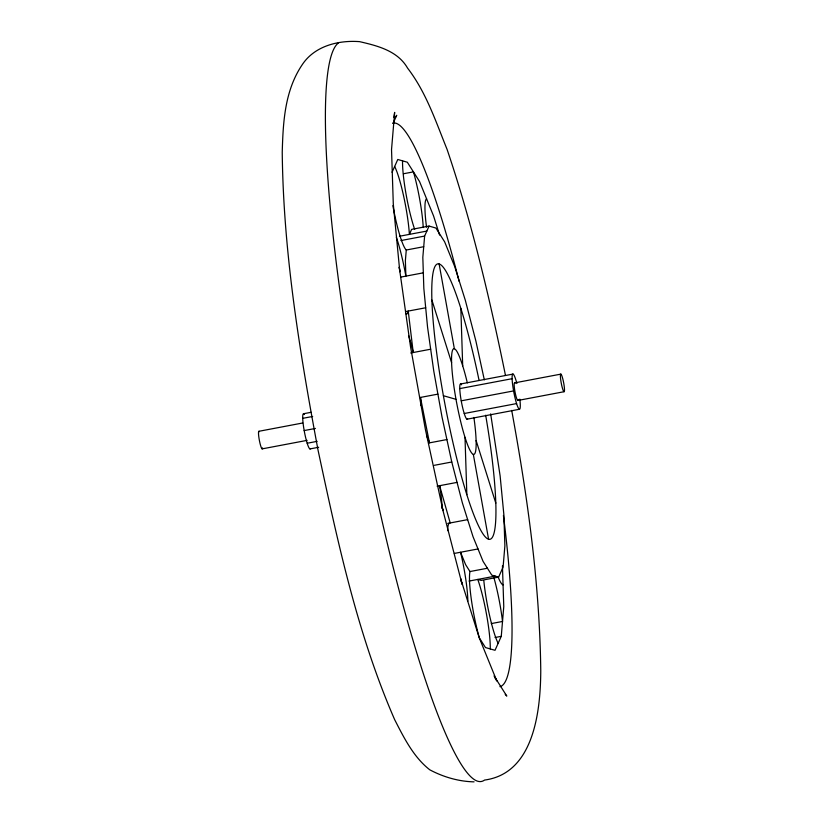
<?xml version="1.0" encoding="UTF-8"?>
<svg xmlns="http://www.w3.org/2000/svg" width="823" height="823" viewBox="0 0 823 823"><rect width="100%" height="100%" fill="white"/><g stroke="black" fill="none" stroke-linecap="round" stroke-linejoin="round"><path stroke-width="1.23" d="M392.88 205.637A43.907 5.967 79.3 0 0 406.274 250.017L405.379 260.654L405.883 276.137A50.049 6.8 79.3 0 0 396.377 237.363M484.315 379.835L475.92 341.175L465.355 300.395L454.687 266.508L444.646 241.839L435.902 228.043L429.071 226.078L424.617 236.078L422.827 257.352L423.835 288.451L427.569 327.266L433.783 371.152L442.033 417.107L451.776 462.001L462.341 502.781L473.019 536.668L483.06 561.348L491.794 575.133L498.625 577.098L503.09 567.109L504.88 545.834L503.871 514.725L500.127 475.91L490.662 413.887M467.855 601.14A43.907 5.967 79.3 0 0 460.561 552.254L465.612 564.65L469.974 571.543A43.907 5.967 79.3 0 0 479.367 637.918L485.477 647.557L495.024 650.304L501.269 636.333L503.769 606.582L502.442 565.833M393.888 117.36L394.649 112.391L391.532 149.58L393.291 203.95L399.824 271.796L399.258 267.105L410.471 346.401L425.388 429.441L443 510.579L442.136 507.307L462.094 584.268L460.602 578.59L479.253 637.815L496.814 680.95L495.014 677.874M393.055 123.501L396.717 115.292L395.39 117.247M392.057 172.295L397.776 159.477L407.323 162.224L419.545 181.513L433.587 216.017L439.585 235.08M505.353 375.082L504.9 372.562C489.397 297.247 471.764 222.261 447.074 149.374C435.717 121.393 426.211 92.361 407.58 68.114C397.653 50.82 377.592 45.8 359.569 41.644C338.839 40.06 315.394 45.738 302.905 63.71C284.779 89.83 283.091 121.516 282.238 152.214C283.287 252.589 299.726 351.997 318.1 450.438C337.656 541.637 357.254 633.823 394.68 719.693C403.918 737.696 413.516 757.109 429.771 769.803C443.288 777.005 458.699 781.531 474.058 781.85M403.465 173.756L413.434 171.873A43.907 5.967 79.3 0 1 423.228 227.539M429.071 226.078L411.623 229.38L409.391 234.38A43.907 5.967 79.3 0 0 394.659 166.472M399.422 236.263L426.849 231.078M400.935 240.553L424.617 236.078M406.274 250.017L423.722 246.715M400.894 277.073L423.331 272.825M405.749 311.547L425.697 307.771M410.728 352.985L430.676 349.209M303.636 413.722L311.115 412.302M460.685 383.981L513.038 374.074M302.71 418.341L312.678 416.459M459.769 388.61L512.112 378.693M420.759 405.523A43.907 5.967 79.3 0 0 420.46 397.427L437.908 394.124M258.978 431.273L302.72 422.991M514.622 382.88L560.864 374.126M310.528 448.525A17.931 2.438 79.3 0 1 304.181 430.573L315.404 428.444M467.587 418.784A17.931 2.438 79.3 0 1 461.23 400.832L513.583 390.925M262.136 448.874L307.133 440.356M517.78 400.482L564.022 391.727A8.96 1.214 79.3 0 0 562.788 378.847A8.96 1.214 79.3 0 0 560.525 378.199A8.96 1.214 79.3 0 0 564.022 391.727M307.185 443.237L317.153 441.354M464.234 413.506L516.587 403.589M309.962 448.926L318.686 447.27M467.011 419.195L519.364 409.278M426.53 435.696A43.907 5.967 79.3 0 1 429.462 442.856L446.91 439.554M434.328 465.304L451.776 462.001M437.116 486.167L457.063 482.391M447.712 523.418L467.659 519.642M454.327 553.426L478.009 548.951M469.974 571.543L487.432 568.24M469.038 581.079L495.209 576.121M498.625 577.098L481.177 580.4L477.762 579.423A43.907 5.967 79.3 0 1 490.251 648.935M491.3 623.577L502.514 621.458A43.907 5.967 79.3 0 0 493.954 577.849M495.035 637.506L501.269 636.333M443.391 395.709L456.004 399.33M505.219 694.386L506.803 696.073L494.037 675.92M476.116 440.531L495.806 503.141A140.095 19.042 79.3 0 1 488.584 539.23A140.177 19.052 79.3 0 1 454.389 448.751A140.177 19.052 79.3 0 1 431.89 300.035A140.095 19.042 79.3 0 1 439.122 263.946A140.177 19.052 79.3 0 1 479.037 380.236M431.89 300.035L451.59 362.645M429.462 442.856L420.46 397.427M511.7 410.41C527.45 496.351 539.723 583.291 540.762 670.786C540.516 710.146 534.343 773.383 484.531 780.07A376.461 51.17 79.3 0 1 365.69 444.081A376.461 51.17 79.3 0 1 338.469 42.93M439.122 263.946L454.358 348.777M473.338 454.399L488.584 539.23M460.849 308.481L462.691 365.844M465.005 437.332L466.847 494.695M392.869 123.111A286.826 38.99 79.3 0 1 459.121 281.373M503.419 515.445A286.826 38.99 79.3 0 1 499.931 686.68M414.658 229.288A43.907 5.967 79.3 0 1 402.55 160.855M426.551 227.179A43.907 5.967 79.3 0 1 426.592 198.827M503.059 584.906A50.049 6.8 79.3 0 1 498.224 577.273M408.568 335.558A43.907 5.967 79.3 0 1 413.228 352.511L408.239 311.073A43.907 5.967 79.3 0 1 405.955 313.81M498.141 643.319A43.907 5.967 79.3 0 1 483.842 580.812M473.894 417.436A53.783 7.314 79.3 0 1 467.68 445.037A53.783 7.314 79.3 0 1 451.539 359.939A53.783 7.314 79.3 0 1 467.33 382.87M485.673 415.224A140.177 19.052 79.3 0 1 495.806 503.141M518.223 399.484A8.96 1.214 79.3 0 1 515.116 392.458A8.96 1.214 79.3 0 1 515.013 383.271M461.23 400.832A17.931 2.438 79.3 0 1 461.477 384.783M262.578 447.887A8.96 1.214 79.3 0 1 259.461 440.85A8.96 1.214 79.3 0 1 259.368 431.674M447.609 530.629A50.049 6.8 79.3 0 1 450.202 522.944L439.616 485.693A43.907 5.967 79.3 0 1 442.29 508.439M304.181 430.573A17.931 2.438 79.3 0 1 304.417 414.514M519.827 399.114A17.931 2.438 79.3 0 1 517.297 405.667A17.931 2.438 79.3 0 1 512.101 378.189A17.931 2.438 79.3 0 1 516.885 383.528"/></g></svg>
